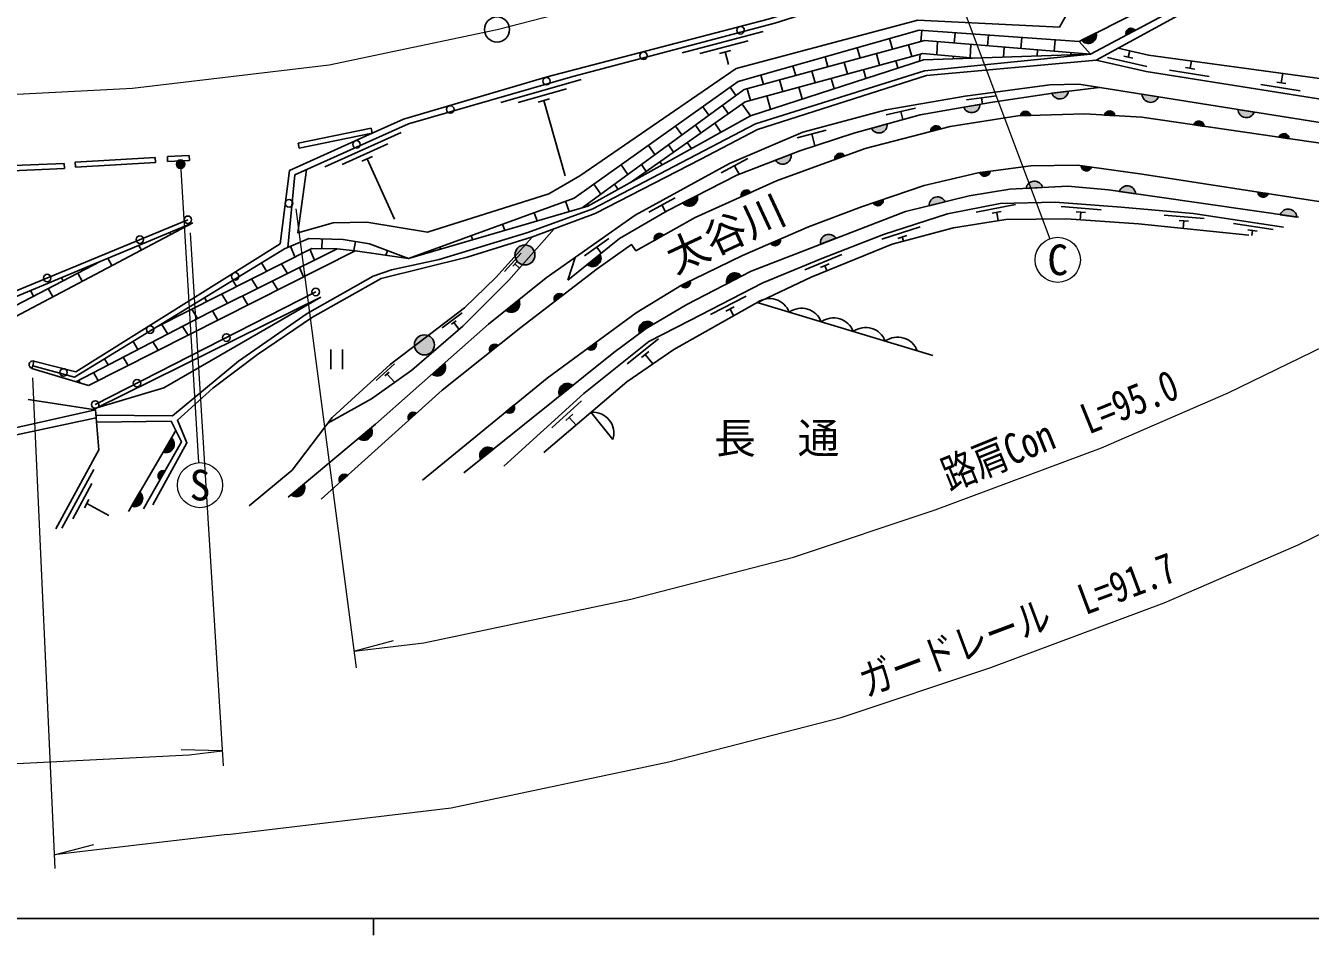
# Model space of a CAD drawing. Units: millimetres at full size, sheet at 1:1000; details may follow other scales. Extents: x 40000 to 680000, y 20000 to 380000.
# Drawn here: x 247199 to 324047, y 204000 to 258422 of the extents above; entities that cross this region are included whole.
import ezdxf
from ezdxf.enums import TextEntityAlignment as Align

# ---------------------------------------------------------------- set-up
doc = ezdxf.new("R2010")
doc.units = ezdxf.units.MM
doc.header["$LTSCALE"] = 1000
doc.linetypes.add('CHAIN', pattern=[18.5, 12, -1.5, 3.5, -1.5])
doc.linetypes.add('DASHED', pattern=[7.5, 6, -1.5])
for name, color, linetype, lineweight in [('M-BGD', 7, 'Continuous', 25), ('M-BMK', 2, 'CHAIN', 13), ('M-BMK-SRVR', 3, 'Continuous', 25), ('M-STR-HTXT', 7, 'Continuous', 13), ('M-STR-STRC', 7, 'Continuous', 25), ('M-TTL-BAND', 7, 'Continuous', 25)]:
    doc.layers.add(name, color=color, linetype=linetype, lineweight=lineweight)
doc.layers.add('M-BMK-HTXT', color=7, linetype='Continuous')
doc.styles.add('ＭＳ ゴシック', font='')
doc.styles.get('ＭＳ ゴシック').set_extended_font_data('MS Gothic')

msp = doc.modelspace()

# ---------------------------------------------------------------- hatches: boundary and pattern name
at = {"layer": 'M-BGD'}
for points in [[(313022, 257851), (313574, 258145, 0.84072)], [(311240, 258000, -0.82183), (310355, 257554)], [(309571, 254504, -0.82183), (308587, 254385)], [(304294, 253713, -0.82183), (303318, 253545)], [(314963, 254165, -0.82183), (313985, 254321)], [(306703, 253029), (307328, 253048, 0.84072)], [(312363, 253039), (311738, 253076, -0.84072)], [(320695, 253255, -0.82183), (319717, 253410)], [(298740, 252547, -0.82183), (297785, 252281)], [(301346, 252093), (301952, 252251, 0.84072)], [(317693, 252400), (317074, 252490, -0.84072)], [(322788, 251658), (322169, 251748, -0.84072)], [(292983, 250730, -0.82183), (292058, 250374)], [(296200, 250631), (295612, 250417, -0.84072)], [(310331, 250042), (310951, 249958, -0.84072)], [(304273, 249640), (304894, 249721, -0.84072)], [(307042, 248690, -0.82183), (308031, 248741)], [(287378, 248271, -0.82183), (286496, 247819)], [(290008, 248192), (290578, 248450, 0.84072)], [(312617, 248504, -0.82183), (313598, 248363)], [(320913, 248470), (321532, 248374, -0.84072)], [(297902, 247819), (298494, 248021, -0.84072)], [(301250, 247653, -0.82183), (302213, 247889)], [(322252, 247115, -0.82183), (323232, 246974)], [(284810, 245576), (285356, 245882, 0.84072)], [(294749, 245344, -0.82183), (295673, 245701)], [(276465, 244706, -0.41421), (277065, 245306, -0.41421), (277665, 244706, -1)], [(292339, 245653), (291766, 245402, 0.84072)], [(281559, 244755, -0.82183), (280787, 244134)], [(289143, 242984, -0.82183), (290022, 243441)], [(286950, 243149), (286387, 242876, 0.84072)], [(279345, 242315), (278848, 241933, -0.84072)], [(276696, 242016, -0.82183), (275925, 241394)], [(284719, 240597, 0.82183), (283921, 240009)], [(270451, 239327, -0.41421), (271051, 239927, -0.41421), (271651, 239327, -1)], [(275466, 239292), (274977, 238901, -0.84072)], [(280801, 239105), (281305, 239476, -0.84072)], [(272250, 238226, -0.82183), (271508, 237570)], [(279152, 236276, -0.82183), (279924, 236897)], [(270118, 234815), (270583, 235234, 0.84072)], [(276407, 235710), (275923, 235313, 0.84072)], [(255917, 233763, -0.82183), (255418, 232907)], [(267871, 234369, -0.82183), (267111, 233733)], [(274414, 232464, -0.82183), (275186, 233085)], [(255539, 231790), (255229, 231246, -0.84072)], [(266464, 231527), (265999, 231108, -0.84072)], [(263833, 230988, -0.82183), (263073, 230352)], [(254031, 230527, -0.82183), (253532, 229671)]]:
    msp.add_hatch(color=256, dxfattribs=at).paths.add_polyline_path(points)
at = {"layer": 'M-STR-STRC'}
msp.add_hatch(color=256, dxfattribs=at).paths.add_polyline_path([(256683, 250256, -1), (256244, 250017, -0.41421), (256344, 250356, -0.41421)])

# ---------------------------------------------------------------- linework, layer by layer
at = {"layer": 'M-BGD'}
for p, q in [((291313, 258068), (286478, 256793)), ((290422, 257522), (287522, 256758)), ((299053, 257009), (298871, 257649)), ((300753, 257471), (300800, 258143)), ((301701, 256690), (301755, 257468)), ((302752, 257386), (302795, 258003)), ((304746, 257223), (304790, 257863)), ((306739, 257060), (306786, 257722)), ((308733, 256897), (308781, 257582)), ((310903, 256719), (310213, 257482)), ((311240, 258000), (310355, 257554)), ((313022, 257851), (313574, 258145)), ((289387, 256939), (288710, 256761)), ((289049, 256850), (289248, 256095)), ((297123, 256484), (296947, 257103)), ((298283, 256060), (298088, 256747)), ((300212, 256586), (300018, 257271)), ((300672, 256314), (300700, 256719)), ((303693, 256511), (303749, 257305)), ((305701, 256547), (305742, 257142)), ((307710, 256614), (307736, 256978)), ((309720, 256680), (309729, 256815)), ((313160, 256544), (313246, 256924)), ((293262, 255436), (293099, 256010)), ((295192, 255960), (295023, 256556)), ((296353, 255534), (296157, 256222)), ((299370, 255892), (299247, 256323)), ((302686, 256448), (302697, 256601)), ((311923, 256517), (314263, 255985)), ((312887, 256606), (313433, 256482)), ((316588, 255916), (317141, 255828)), ((316864, 255872), (316935, 256315)), ((280428, 255207), (275621, 253831)), ((291332, 254911), (291175, 255464)), ((292494, 254482), (292297, 255174)), ((294423, 255008), (294227, 255698)), ((295562, 254657), (295388, 255271)), ((297466, 255274), (297318, 255797)), ((315632, 255765), (318002, 255387)), ((322312, 255005), (322402, 255570)), ((279549, 254643), (276665, 253817)), ((289688, 254244), (289339, 254735)), ((290564, 253956), (290367, 254649)), ((293659, 254039), (293458, 254745)), ((309571, 254504), (308587, 254385)), ((321079, 254897), (323450, 254520)), ((322035, 255049), (322588, 254961)), ((278526, 254038), (277853, 253845)), ((278189, 253942), (279476, 249448)), ((289233, 253156), (288880, 253654)), ((290551, 253027), (290051, 253731)), ((291755, 253421), (291529, 254219)), ((304294, 253713), (303318, 253545)), ((305273, 254220), (303488, 253986)), ((304380, 254103), (304428, 253736)), ((314963, 254165), (313985, 254321)), ((288072, 253065), (287708, 253577)), ((300427, 253494), (298672, 253091)), ((299550, 253292), (299662, 252803)), ((306703, 253029), (307328, 253048)), ((311738, 253076), (312363, 253039)), ((320695, 253255), (319717, 253410)), ((263500, 251394), (267867, 252288)), ((267867, 252288), (267927, 251994)), ((286456, 251886), (286077, 252419)), ((287596, 252007), (287264, 252475)), ((288792, 252051), (288415, 252582)), ((295088, 252179), (293349, 251716)), ((298740, 252547), (297785, 252281)), ((301346, 252093), (301952, 252251)), ((317074, 252490), (317693, 252400)), ((263500, 251394), (263560, 251100)), ((263560, 251100), (267927, 251994)), ((269653, 252033), (265095, 249977)), ((268865, 251348), (266130, 250115)), ((285960, 250858), (285648, 251296)), ((287033, 251074), (286778, 251432)), ((294218, 251948), (294410, 251227)), ((322169, 251748), (322788, 251658)), ((250165, 250256), (254946, 250540)), ((254946, 250540), (254964, 250240)), ((255678, 250595), (256985, 250651)), ((255678, 250595), (255691, 250295)), ((256985, 250651), (256998, 250351)), ((267940, 250602), (267302, 250314)), ((284840, 250707), (284447, 251261)), ((292983, 250730), (292058, 250374)), ((295612, 250417), (296200, 250631)), ((245069, 249992), (249498, 250177)), ((245081, 249692), (249511, 249877)), ((249498, 250177), (249511, 249877)), ((250165, 250256), (250183, 249957)), ((250183, 249957), (254964, 250240)), ((255691, 250295), (256998, 250351)), ((267621, 250458), (269252, 246840)), ((283225, 249528), (282816, 250103)), ((284323, 249708), (284033, 250117)), ((285273, 250097), (285141, 250283)), ((290395, 250467), (288802, 249628)), ((289599, 250047), (289871, 249530)), ((310951, 249958), (310331, 250042)), ((304894, 249721), (304273, 249640)), ((281609, 248349), (281185, 248946)), ((282635, 248631), (282417, 248938)), ((287378, 248271), (286496, 247819)), ((290008, 248192), (290578, 248450)), ((307042, 248690), (308031, 248741)), ((312617, 248504), (313598, 248363)), ((321532, 248374), (320913, 248470)), ((279711, 247302), (279486, 247918)), ((280875, 247654), (280801, 247759)), ((286052, 248128), (284473, 247263)), ((285263, 247696), (285483, 247293)), ((298494, 248021), (297902, 247819)), ((301250, 247653), (302213, 247889)), ((306420, 247715), (304064, 247258)), ((311532, 247411), (309140, 247598)), ((242941, 241029), (256898, 246810)), ((277788, 246738), (277607, 247231)), ((305562, 247304), (305013, 247198)), ((305287, 247251), (305384, 246754)), ((310596, 247243), (310038, 247287)), ((310317, 247265), (310282, 246815)), ((317693, 246882), (315302, 247091)), ((316756, 246723), (316198, 246772)), ((316477, 246747), (316437, 246294)), ((322252, 247115), (323232, 246974)), ((255887, 245936), (255825, 246054)), ((275864, 246175), (275729, 246545)), ((300706, 246385), (298423, 245644)), ((321819, 246227), (319445, 246580)), ((320873, 246125), (320319, 246207)), ((320596, 246166), (320553, 245872)), ((254120, 245001), (253971, 245281)), ((263302, 244588), (263032, 245223)), ((264922, 245090), (264936, 245670)), ((266828, 244966), (266924, 245509)), ((272017, 245048), (271972, 245171)), ((273941, 245611), (273851, 245858)), ((282092, 245694), (280620, 244657)), ((281356, 245176), (281619, 244803)), ((284810, 245576), (285356, 245882)), ((292339, 245653), (291766, 245402)), ((294749, 245344), (295673, 245701)), ((299905, 245873), (299372, 245700)), ((299638, 245786), (299721, 245532)), ((252352, 244065), (252118, 244507)), ((264470, 244399), (264196, 245042)), ((268736, 244686), (268838, 244957)), ((276845, 244821), (275839, 243709)), ((280062, 244558), (279627, 243201)), ((281559, 244755), (280787, 244134)), ((296023, 244741), (293808, 243817)), ((250584, 243130), (250325, 243620)), ((261606, 243728), (261300, 244228)), ((262860, 243596), (262501, 244182)), ((263812, 243392), (263573, 243952)), ((276571, 244294), (276336, 244035)), ((276453, 244165), (276736, 243909)), ((295266, 244165), (294749, 243950)), ((295007, 244058), (295129, 243767)), ((249437, 243160), (249338, 243346)), ((259817, 242820), (259595, 243184)), ((261064, 242699), (260712, 243274)), ((262285, 242620), (261962, 243147)), ((286950, 243149), (286387, 242876)), ((289143, 242984), (290022, 243441)), ((247661, 242239), (247485, 242572)), ((248816, 242195), (248549, 242699)), ((251358, 235755), (264550, 242491)), ((264850, 242183), (251458, 235553)), ((258028, 241912), (257889, 242139)), ((259267, 241803), (258923, 242366)), ((260493, 241716), (260166, 242251)), ((278848, 241933), (279345, 242315)), ((290292, 242241), (288159, 241142)), ((257478, 240896), (257133, 241458)), ((258702, 240811), (258369, 241355)), ((276696, 242016), (275925, 241394)), ((289584, 241607), (289087, 241350)), ((289336, 241478), (289547, 241068)), ((290961, 241852), (301475, 238685)), ((255698, 239973), (255344, 240550)), ((256239, 241004), (256183, 241095)), ((273316, 241241), (272119, 240336)), ((272948, 240774), (272669, 240563)), ((272808, 240669), (273127, 240247)), ((283921, 240009), (284719, 240597)), ((256911, 239906), (256588, 240435)), ((253917, 239050), (253625, 239528)), ((255120, 239001), (254807, 239512)), ((265445, 239039), (265445, 237866)), ((266145, 239039), (266145, 237866)), ((274977, 238901), (275466, 239292)), ((281305, 239476), (280801, 239105)), ((285046, 239685), (283171, 238186)), ((252137, 238127), (251919, 238484)), ((253329, 238096), (253027, 238589)), ((284477, 238923), (284039, 238573)), ((284258, 238748), (284709, 238184)), ((247575, 237922), (250949, 236894)), ((247619, 238064), (247576, 237922)), ((251538, 237191), (251247, 237666)), ((269262, 238201), (268157, 237187)), ((268940, 237702), (268682, 237465)), ((268811, 237584), (269272, 237081)), ((272250, 238226), (271508, 237570)), ((250455, 237044), (250357, 237205)), ((279152, 236276), (279924, 236897)), ((280442, 235972), (278666, 234357)), ((270118, 234815), (270583, 235234)), ((276407, 235710), (275923, 235313)), ((279922, 235175), (279508, 234798)), ((281020, 235289), (282332, 233667)), ((279715, 234987), (280132, 234529)), ((253351, 229362), (256178, 234211)), ((255917, 233763), (255418, 232907)), ((267871, 234369), (267111, 233733)), ((274414, 232464), (275186, 233085)), ((251281, 231872), (249369, 228359)), ((255229, 231246), (255539, 231790)), ((265999, 231108), (266464, 231527)), ((251162, 231026), (250015, 228918)), ((263833, 230988), (263073, 230352)), ((250986, 230074), (250718, 229582)), ((250852, 229828), (252169, 229111)), ((254031, 230527), (253532, 229671))]:
    msp.add_line(p, q, dxfattribs=at)
at = {"layer": 'M-BGD', "linetype": 'DASHED'}
for p, q in [((239359, 232724), (251379, 235433)), ((239315, 232345), (251419, 234970))]:
    msp.add_line(p, q, dxfattribs=at)
at = {"layer": 'M-BGD'}
for points in [[(247685, 238358), (250205, 237722), (262425, 245374), (262975, 249756), (267927, 251994), (269797, 252822), (278403, 255353), (291624, 258816), (298773, 260970), (303317, 262743), (306996, 264581), (310077, 266470), (320792, 271672), (332461, 278499), (341418, 283318), (343495, 284378), (344948, 284653), (346122, 284409), (347241, 283737), (348198, 282691), (348745, 281716)], [(262872, 245154), (263293, 249494), (270093, 252560), (279928, 255376), (292018, 258564), (298773, 260726), (303101, 262328), (305563, 263477), (307855, 264697), (310326, 266291), (320851, 271352), (329587, 276472), (339277, 281839), (342575, 283573), (343428, 284020), (344443, 284232), (345397, 284275), (346518, 283822), (347355, 283042), (348151, 281990), (348613, 280912), (349270, 278802), (350025, 274342), (350630, 269361)], [(263989, 249808), (263472, 246033), (265599, 246629), (267605, 246663), (271243, 246063), (278488, 248360), (280354, 249446), (289694, 255864), (300572, 258754), (309051, 258343), (309581, 259287), (318983, 264081), (329346, 270502), (335494, 274599), (337272, 276021), (344583, 280494), (345636, 281034), (346408, 280999), (347017, 280674), (347512, 280072), (348275, 277466), (349588, 273640), (350542, 270088)], [(310213, 257482), (320845, 262846), (330832, 269001), (346384, 279199), (347208, 273326), (348015, 270258), (349466, 265202), (351272, 261249)], [(254812, 229758), (256848, 233474), (256271, 234815), (258393, 236730), (261071, 238759), (264348, 240976), (268459, 243297), (273606, 244570), (277522, 245794), (281275, 247185), (287580, 250442), (290974, 252219), (301087, 255433), (311243, 256364), (321664, 262064), (331143, 267855), (341545, 274506), (344446, 276983)], [(344268, 277295), (341198, 274722), (333740, 269853), (329656, 267334), (322368, 262927), (319117, 261105), (310903, 256719)], [(310213, 257482), (300647, 258153), (289826, 255081), (280006, 248108), (270094, 244484)], [(280485, 247528), (290170, 254596), (300977, 257532), (310903, 256719)], [(251407, 235112), (255973, 235076), (259923, 238345), (264034, 241206), (267985, 243445), (269091, 243807), (271925, 244437), (277232, 246051), (281131, 247460), (290857, 252557), (300967, 255721), (310903, 256719)], [(270094, 244484), (280831, 247630), (290566, 253036), (300901, 256389), (310903, 256719)], [(303939, 256489), (300868, 256765), (290249, 253870), (283374, 249042)], [(312558, 257084), (314367, 256664), (336019, 253716)], [(311243, 256364), (314235, 255684), (330200, 253140), (334423, 252511)], [(331772, 251496), (310204, 254921), (308470, 254882), (303393, 254215), (298669, 253380), (293681, 252053), (289308, 250183), (283653, 247088), (278336, 243341), (274889, 240557), (268117, 234575), (262906, 230212)], [(279627, 243201), (282718, 245688), (285577, 247348), (289739, 249479), (293503, 250931), (296740, 251990), (300712, 253096), (304917, 253820), (308648, 254393), (311425, 254727)], [(264869, 230091), (272123, 236620), (276815, 240370), (281378, 243878), (283447, 245328), (283705, 244959), (287254, 246943), (292117, 249148), (297418, 251073), (302499, 252393), (306547, 253025), (310565, 253145), (313960, 252944), (330263, 250569)], [(270945, 231230), (278393, 237338), (283713, 241243), (286423, 242894), (290081, 244664), (294024, 246390), (297189, 247577), (300954, 248859), (304174, 249627), (307328, 250040), (310120, 250070), (313983, 249547), (325076, 247823)], [(323333, 246960), (311969, 248598), (309541, 248819), (306080, 248640), (303640, 248238), (299823, 247304), (290599, 243740), (286743, 241739), (284320, 240303), (282374, 238868), (273415, 231660)], [(275796, 232071), (280583, 236424), (284470, 239532), (286927, 240777), (291304, 243033), (294823, 244501), (298517, 245927), (302336, 247167), (305488, 247779), (308781, 247867), (312739, 247557), (317043, 247180), (322437, 246378)], [(320361, 245892), (313779, 246566), (309455, 246874), (305828, 246823), (302700, 246335), (299036, 245347), (294179, 243382), (290816, 241784), (285973, 239055), (283157, 237115), (278203, 232881)], [(236935, 238154), (241098, 238403), (242944, 240676), (257188, 246624)], [(257188, 246624), (243457, 239361), (240214, 234387)], [(265273, 234642), (267887, 236093), (270300, 237815), (273353, 240441), (276106, 243193), (278816, 246274)], [(270094, 244484), (267763, 245361), (266183, 245640), (264129, 245690), (262682, 245074), (250127, 237387), (247619, 238064), (247693, 238356)], [(260560, 229691), (263131, 231838), (265535, 234985), (268996, 238161), (273457, 241535), (275320, 243358), (277522, 245794)], [(250199, 237123), (258179, 241260), (265827, 245076)], [(250949, 236894), (266911, 244957), (270094, 244484)], [(266911, 244957), (265827, 245076), (264309, 245099), (255050, 240401)], [(241507, 237366), (243335, 239996), (251692, 244329)], [(251460, 235554), (255468, 236751), (264850, 242183)], [(249008, 228324), (251584, 233055), (251379, 235433), (247350, 236066)], [(251442, 234705), (255898, 234760), (256529, 233525), (254240, 229511)]]:
    msp.add_lwpolyline(points, dxfattribs=at)
for centre, radius in [((289963, 258148), 225), ((284158, 256628), 225), ((278355, 255105), 225), ((272599, 253412), 225), ((266989, 251323), 225), ((262956, 247793), 225), ((256898, 246810), 225), ((254028, 245621), 225), ((277065, 244706), 600), ((259731, 243421), 225), ((248485, 243325), 225), ((264550, 242491), 225), ((254646, 240237), 225), ((259206, 239762), 225), ((271051, 239327), 600), ((249462, 237677), 225), ((253863, 237034), 225), ((251358, 235755), 225)]:
    msp.add_circle(centre, radius, dxfattribs=at)
for centre, radius, start, end in [((313324, 257950), 318, 37.98839, 198.20612), ((310753, 257864), 505, 217.94199, 15.60018), ((309067, 254542), 505, 198.04104, 355.69923), ((303789, 253725), 505, 200.95048, 358.60867), ((314489, 254340), 505, 182.1479, 339.80609), ((307017, 252984), 318, 11.61042, 171.82815), ((312047, 253003), 318, 6.49456, 166.71229), ((320221, 253429), 505, 182.1479, 339.80609), ((298236, 252508), 505, 206.72701, 4.3852), ((301662, 252119), 318, 24.45706, 184.67479), ((317376, 252391), 318, 1.60446, 161.8222), ((322470, 251649), 318, 1.60446, 161.8222), ((292485, 250643), 505, 212.25195, 9.91014), ((295925, 250472), 318, 29.84761, 190.06534), ((310648, 250054), 318, 182.18449, 342.40222), ((304576, 249735), 318, 197.35804, 357.57578), ((307542, 248618), 505, 14.129, 171.78719), ((286893, 248132), 505, 218.2901, 15.94829), ((290316, 248271), 318, 34.28026, 194.498), ((313094, 248337), 505, 2.96866, 160.62685), ((321231, 248476), 318, 181.0552, 341.27294), ((298180, 247972), 318, 208.69844, 8.91617), ((301755, 247676), 505, 24.91969, 182.57789), ((322728, 246948), 505, 2.96866, 160.62685), ((285110, 245681), 318, 39.1018, 199.31953), ((295246, 245431), 505, 32.29732, 189.95551), ((292031, 245577), 318, 213.53041, 13.74814), ((281111, 244521), 505, 229.98398, 27.64218), ((289628, 243126), 505, 38.59521, 196.2534), ((286645, 243062), 318, 215.72054, 15.93828), ((279130, 242081), 318, 47.44457, 207.66231), ((291702, 240846), 1250, 20.10291, 126.36312), ((276249, 241781), 505, 230.10032, 27.75851), ((293617, 240269), 1250, 20.10291, 126.36312), ((284378, 240224), 505, 47.57414, 205.23233), ((295532, 239692), 1250, 20.10291, 126.36312), ((297447, 239115), 1250, 20.10291, 126.36312), ((299362, 238538), 1250, 20.10291, 126.36312), ((275256, 239054), 318, 48.52804, 208.74577), ((281021, 239335), 318, 226.16684, 26.38457), ((247630, 238140), 225, 75.81887, 255.81887), ((271814, 237971), 505, 232.62835, 30.28654), ((279599, 236510), 505, 49.98936, 207.64755), ((270387, 234984), 318, 51.8771, 212.09483), ((276131, 235554), 318, 229.24644, 29.46417), ((281134, 234039), 1255, 342.75919, 95.1838), ((255583, 233384), 505, 250.93218, 48.59037), ((267428, 234126), 505, 231.10778, 28.76597), ((274862, 232698), 505, 49.98936, 207.64755), ((255432, 231491), 318, 70.20298, 230.42072), ((266268, 231277), 318, 51.8771, 212.09483), ((263390, 230745), 505, 231.10778, 28.76597), ((253697, 230148), 505, 250.93218, 48.59037)]:
    msp.add_arc(centre, radius, start, end, dxfattribs=at)
at = {"layer": 'M-BMK'}
msp.add_lwpolyline([(170229, 271434), (178013, 267659), (184807, 264671), (189664, 262880), (196369, 260623), (204586, 258329), (211243, 256935), (221395, 255342), (232011, 254417), (244030, 254195), (253595, 254684), (265345, 256075), (275396, 258193), (283214, 260215), (289944, 262458), (298464, 265643), (304515, 268264), (310337, 271097), (320115, 276405), (331044, 282343)], dxfattribs=at)
at = {"layer": 'M-BMK-SRVR'}
msp.add_circle((275396, 258193), 750, dxfattribs=at)
at = {"layer": 'M-STR-HTXT'}
for p, q in [((302267, 262193), (308466, 245677)), ((256463, 250137), (257544, 232282)), ((263364, 247462), (266962, 220005)), ((257046, 246035), (259015, 214145)), ((247612, 237363), (248940, 207990)), ((266831, 221007), (269205, 221632)), ((258960, 215040), (256506, 215093)), ((259269, 210041), (248903, 208814)), ((248903, 208814), (251277, 209439))]:
    msp.add_line(p, q, dxfattribs=at)
for points in [[(266831, 221007), (271022, 221503), (283390, 224109), (293140, 226631), (301608, 229452), (311558, 233172), (319136, 236455), (326350, 239965), (336814, 245646), (345273, 250242)], [(259269, 210041), (272644, 211625), (285674, 214371), (295976, 217035), (304941, 220022), (315299, 223894), (323313, 227367), (330925, 231070), (341585, 236857), (343869, 238098)], [(201658, 218075), (204038, 217576), (216552, 215612), (229903, 214449), (244683, 214176), (256972, 214804), (258960, 215040)]]:
    msp.add_lwpolyline(points, dxfattribs=at)
for centre in [(308940, 244414), (257626, 230934)]:
    msp.add_circle(centre, 1350, dxfattribs=at)
at = {"layer": 'M-STR-STRC'}
msp.add_circle((256463, 250137), 250, dxfattribs=at)
at = {"layer": 'M-TTL-BAND'}
for p, q in [((40000, 205000), (579000, 205000)), ((268000, 205000), (268000, 204000))]:
    msp.add_line(p, q, dxfattribs=at)

# ---------------------------------------------------------------- texts
at = {"layer": 'M-BMK-HTXT', "style": 'ＭＳ ゴシック'}
msp.add_text('太谷川', height=1833, rotation=25, dxfattribs=at).set_placement((286278, 243059), align=Align.BOTTOM_LEFT)
msp.add_text('長\u3000通', height=1833, dxfattribs=at).set_placement((292131, 233746), align=Align.MIDDLE_CENTER)
at = {"layer": 'M-STR-HTXT', "style": 'ＭＳ ゴシック'}
for s, p in [('C', (308940, 244414)), ('S', (257626, 230934))]:
    msp.add_text(s, height=1833, dxfattribs=at).set_placement(p, align=Align.MIDDLE_CENTER)
at = {"layer": 'M-STR-HTXT', "style": 'ＭＳ ゴシック', "width": 0.8}
for s, rotation, p in [('路肩Con  L=95.0 ', 21.983, (310065, 233066)), ('ガードレール  L=91.7', 20.496, (307025, 221231))]:
    msp.add_text(s, height=1833, rotation=rotation, dxfattribs=at).set_placement(p, align=Align.BOTTOM_CENTER)

doc.saveas('drawing.dxf')
